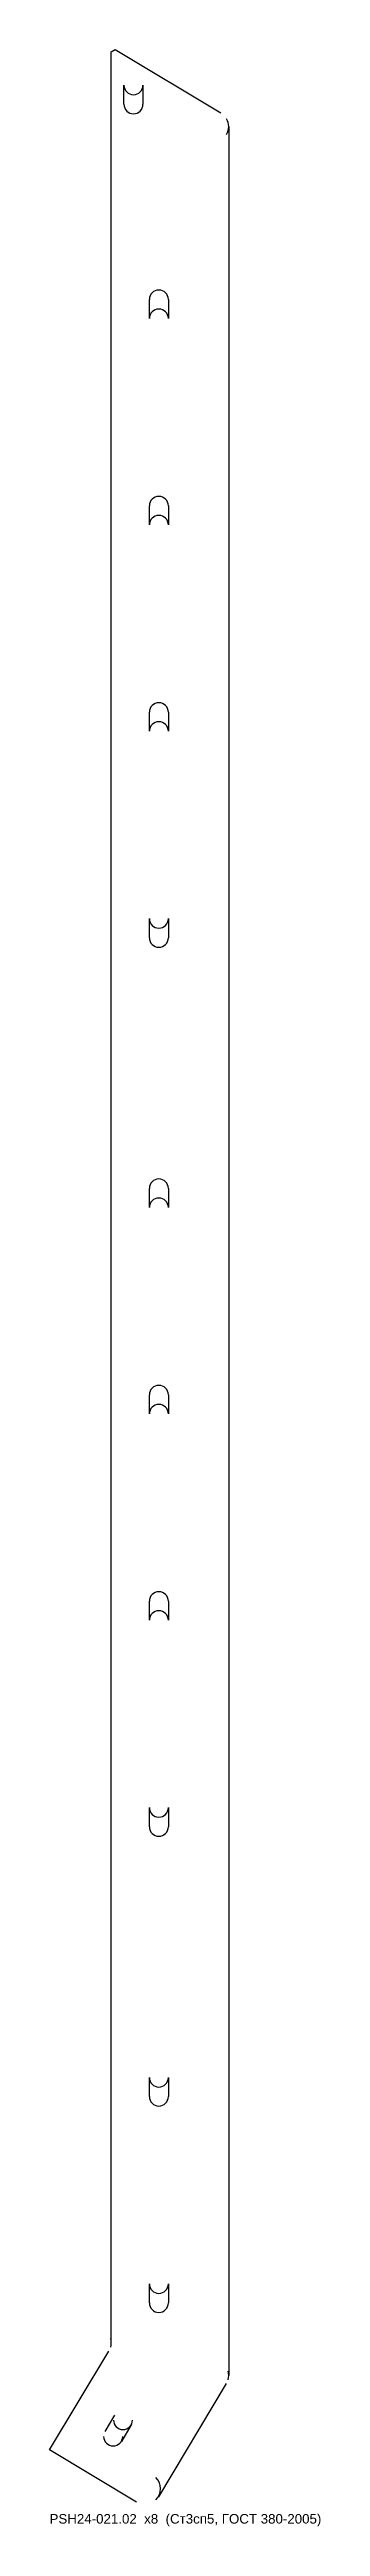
# Model space of a CAD drawing. Header units: millimetres. Extents: x -74 to 97, y -782 to 778.
import ezdxf

# ---------------------------------------------------------------- set-up
doc = ezdxf.new("R2010")
doc.units = ezdxf.units.MM
for name, color, linetype in [('CUT', 1, 'Continuous'), ('CUT_INNER', 3, 'Continuous'), ('MARK', 5, 'Continuous')]:
    doc.layers.add(name, color=color, linetype=linetype)
doc.styles.add('GOST', font='Arial')

msp = doc.modelspace()

# ---------------------------------------------------------------- linework, layer by layer
at = {"layer": 'CUT'}
for p, q in [((-34.7, 777), (-32.2, 778.5)), ((-34.7, -666.1), (-34.7, 777)), ((-32.2, 778.5), (34.4, 738.5)), ((39.3, 729.9), (39.3, -686.7)), ((-73.6, -733.6), (-36.2, -671.3)), ((37.8, -691.8), (-5, -763.2)), ((-18.8, -766.6), (-73.6, -733.6))]:
    msp.add_line(p, q, dxfattribs=at)
for centre, start, end in [((29.3, 729.9), 330.5, 389.5), ((-44.7, -666.1), 344.5, 375.5), ((29.3, -686.7), 344.5, 375.5), ((-13.6, -758), 315, 405)]:
    msp.add_arc(centre, 10, start, end, dxfattribs=at)
at = {"layer": 'CUT_INNER'}
for p, q in [((-26.7, 744), (-26.7, 756)), ((-14.7, 756), (-14.7, 744)), ((-10.7, 609), (-10.7, 621)), ((1.3, 621), (1.3, 609)), ((-10.7, 479), (-10.7, 491)), ((1.3, 491), (1.3, 479)), ((-10.7, 349), (-10.7, 361)), ((1.3, 361), (1.3, 349)), ((-10.7, 219), (-10.7, 231)), ((1.3, 231), (1.3, 219)), ((-10.7, 49), (-10.7, 61)), ((1.3, 61), (1.3, 49)), ((-10.7, -81), (-10.7, -69)), ((1.3, -69), (1.3, -81)), ((-10.7, -211), (-10.7, -199)), ((1.3, -199), (1.3, -211)), ((-10.7, -341), (-10.7, -329)), ((1.3, -329), (1.3, -341)), ((-10.7, -511), (-10.7, -499)), ((1.3, -499), (1.3, -511)), ((-10.7, -641), (-10.7, -629)), ((1.3, -629), (1.3, -641)), ((-38.6, -722), (-32.4, -711.7)), ((-22.2, -717.9), (-28.3, -728.2))]:
    msp.add_line(p, q, dxfattribs=at)
for centre, start, end in [((-20.7, 756), 180, 360), ((-20.7, 744), 180, 360), ((-4.7, 621), 0, 180), ((-4.7, 609), 0, 180), ((-4.7, 491), 0, 180), ((-4.7, 479), 0, 180), ((-4.7, 361), 0, 180), ((-4.7, 349), 0, 180), ((-4.7, 231), 180, 360), ((-4.7, 219), 180, 360), ((-4.7, 61), 0, 180), ((-4.7, 49), 0, 180), ((-4.7, -69), 0, 180), ((-4.7, -81), 0, 180), ((-4.7, -199), 0, 180), ((-4.7, -211), 0, 180), ((-4.7, -329), 180, 360), ((-4.7, -341), 180, 360), ((-4.7, -499), 180, 360), ((-4.7, -511), 180, 360), ((-4.7, -629), 180, 360), ((-4.7, -641), 180, 360), ((-27.3, -714.8), 180, 360), ((-33.5, -725.1), 180, 360)]:
    msp.add_arc(centre, 6, start, end, dxfattribs=at)

# ---------------------------------------------------------------- texts
at = {"layer": 'MARK', "style": 'GOST'}
msp.add_text('PSH24-021.02  x8  (Ст3сп5, ГОСТ 380-2005)', height=6, dxfattribs=at).set_placement((-73.6, -780))

doc.saveas('drawing.dxf')
